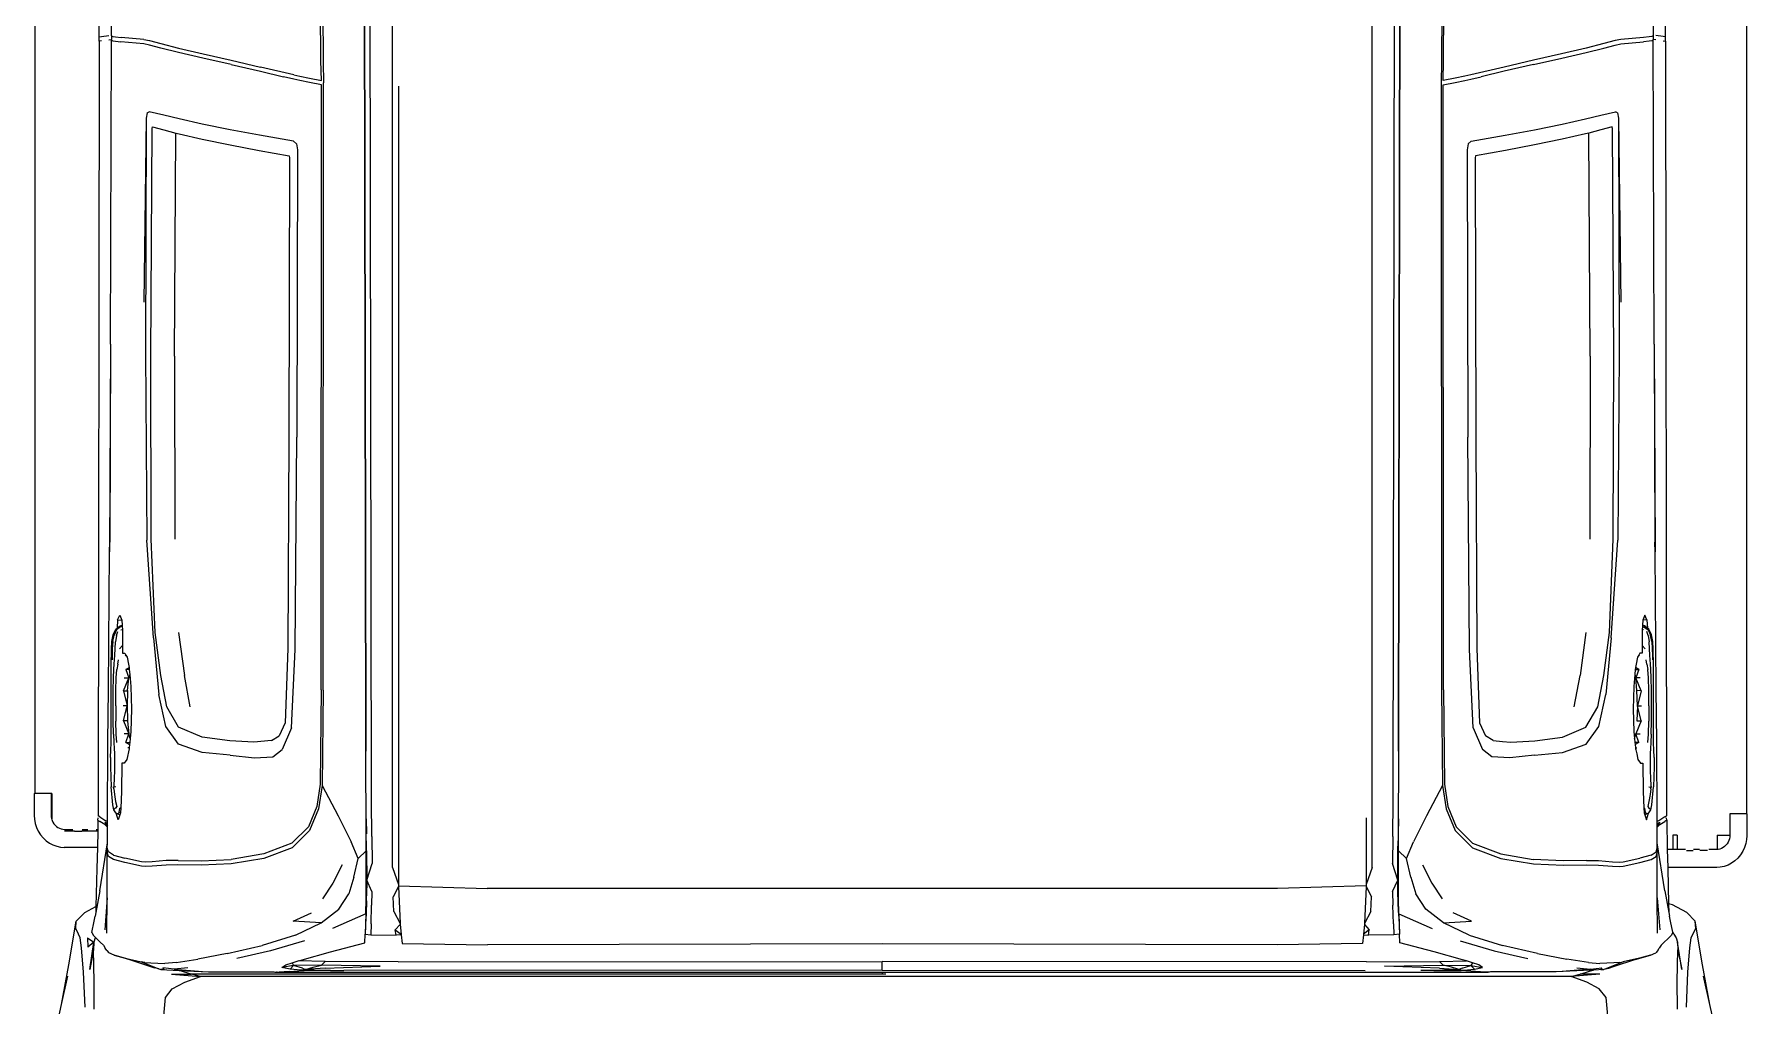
# Model space of a CAD drawing. Header units: millimetres. Extents: x 1010 to 1494, y -119 to 564.
# Drawn here: x 1090.576 to 1092.476, y 369.02 to 370.098 of the extents above; entities that cross this region are included whole.
import ezdxf

# ---------------------------------------------------------------- set-up
doc = ezdxf.new("R2010")
doc.units = ezdxf.units.MM
doc.layers.get('0').update_dxf_attribs({"lineweight": 9})

# ---------------------------------------------------------------- blocks, each defined once
blk = doc.blocks.new('hilux vista superior')
for p, q in [((-0.9537, 3.6977), (-0.9443, 3.6553)), ((0.9459, 3.6977), (0.9365, 3.6553)), ((-0.8293, 3.685), (-0.8259, 3.6475)), ((0.8215, 3.685), (0.8181, 3.6475)), ((-0.9443, 3.6553), (-0.9359, 3.61)), ((-0.9443, 3.6553), (-0.9371, 3.623)), ((-0.9175, 3.6583), (-0.9191, 3.6185)), ((-0.9072, 3.6608), (-0.907, 3.6292)), ((0.8994, 3.6608), (0.8993, 3.6292)), ((0.9097, 3.6583), (0.9113, 3.6185)), ((0.9365, 3.6553), (0.9281, 3.61)), ((0.9365, 3.6553), (0.9294, 3.623)), ((-0.8259, 3.6475), (-0.8181, 3.6376)), ((-0.8181, 3.6376), (-0.8037, 3.6299)), ((0.8103, 3.6376), (0.7959, 3.6299)), ((0.8181, 3.6475), (0.8103, 3.6376)), ((-0.9191, 3.6185), (-0.9215, 3.5907)), ((-0.9121, 3.6155), (-0.9075, 3.5843)), ((-0.9078, 3.5931), (-0.9121, 3.6155)), ((-0.907, 3.6292), (-0.9078, 3.5931)), ((-0.8257, 3.6146), (-0.8234, 3.6155)), ((-0.8234, 3.6155), (-0.8113, 3.6161)), ((-0.8199, 3.6154), (-0.8234, 3.6155)), ((-0.821, 3.6134), (-0.8199, 3.6154)), ((-0.8081, 3.6151), (-0.821, 3.6134)), ((-0.8186, 3.6208), (-0.7859, 3.6233)), ((-0.8186, 3.6208), (-0.7964, 3.6208)), ((-0.8079, 3.6171), (-0.8113, 3.6161)), ((-0.8113, 3.6161), (-0.8079, 3.6162)), ((-0.8081, 3.6151), (-0.7757, 3.6176)), ((-0.7926, 3.6135), (-0.8081, 3.6151)), ((-0.7964, 3.6208), (-0.8079, 3.6171)), ((-0.8079, 3.6162), (-0.7688, 3.6181)), ((-0.8079, 3.6171), (-0.8079, 3.6162)), ((-0.8037, 3.6299), (-0.7859, 3.6233)), ((-0.7859, 3.6233), (-0.7964, 3.6208)), ((-0.7859, 3.6233), (0.7781, 3.6233)), ((-0.7688, 3.6181), (-0.7151, 3.6181)), ((-0.7151, 3.6181), (-0.6941, 3.6182)), ((-0.6941, 3.6182), (-0.6912, 3.6183)), ((-0.693, 3.6186), (-0.6901, 3.6186)), ((-0.6906, 3.6184), (-0.6912, 3.6183)), ((-0.6912, 3.6183), (-0.6888, 3.6183)), ((-0.6901, 3.6186), (-0.6882, 3.6183)), ((0, 3.6186), (-0.6901, 3.6186)), ((-0.6882, 3.6183), (-0.6767, 3.6176)), ((-0.6882, 3.6183), (-0.6882, 3.6183)), ((-0.6767, 3.6176), (-0.6882, 3.6183)), ((-0.6757, 3.6152), (-0.685, 3.6133)), ((-0.6767, 3.6176), (-0.6604, 3.6166)), ((-0.6636, 3.6161), (-0.6757, 3.6152)), ((-0.6757, 3.6152), (-0.6717, 3.6107)), ((-0.6599, 3.6165), (-0.6636, 3.6161)), ((-0.658, 3.6155), (-0.6636, 3.6161)), ((-0.6616, 3.6138), (-0.658, 3.6155)), ((-0.6604, 3.6166), (-0.6599, 3.6165)), ((-0.6296, 3.6165), (-0.6604, 3.6166)), ((-0.6599, 3.6165), (-0.658, 3.6155)), ((-0.658, 3.6155), (-0.6296, 3.6165)), ((-0.6357, 3.614), (-0.658, 3.6155)), ((-0.658, 3.6155), (-0.6496, 3.6128)), ((-0.6294, 3.6165), (-0.6296, 3.6165)), ((-0.6294, 3.6165), (-0.6145, 3.6165)), ((-0.551, 3.6165), (-0.551, 3.6165)), ((0, 3.616), (-0.551, 3.6165)), ((-0.0039, 3.6208), (0, 3.6208)), ((0, 3.6186), (0, 3.6208)), ((0, 3.6208), (0.7887, 3.6208)), ((0.6901, 3.6186), (0, 3.6186)), ((0, 3.616), (0.6144, 3.6165)), ((0, 3.616), (0, 3.6061)), ((0.6295, 3.6165), (0.6145, 3.6165)), ((0.6296, 3.6165), (0.6295, 3.6165)), ((0.6296, 3.6165), (0.6604, 3.6166)), ((0.658, 3.6155), (0.6296, 3.6165)), ((0.6357, 3.614), (0.658, 3.6155)), ((0.658, 3.6155), (0.6496, 3.6128)), ((0.6599, 3.6165), (0.658, 3.6155)), ((0.658, 3.6155), (0.6636, 3.6161)), ((0.6616, 3.6138), (0.658, 3.6155)), ((0.6604, 3.6166), (0.6599, 3.6165)), ((0.6599, 3.6165), (0.6636, 3.6161)), ((0.6767, 3.6176), (0.6604, 3.6166)), ((0.6636, 3.6161), (0.6757, 3.6152)), ((0.6757, 3.6152), (0.6717, 3.6107)), ((0.6757, 3.6152), (0.685, 3.6133)), ((0.6882, 3.6183), (0.6767, 3.6176)), ((0.6767, 3.6176), (0.6882, 3.6183)), ((0.6901, 3.6186), (0.6882, 3.6183)), ((0.6882, 3.6183), (0.6882, 3.6183)), ((0.6912, 3.6183), (0.6888, 3.6183)), ((0.693, 3.6186), (0.6901, 3.6186)), ((0.6906, 3.6184), (0.6912, 3.6183)), ((0.6941, 3.6182), (0.6912, 3.6183)), ((0.7151, 3.6181), (0.6941, 3.6182)), ((0.7688, 3.6181), (0.7151, 3.6181)), ((0.8022, 3.6165), (0.7688, 3.6181)), ((0.8081, 3.6151), (0.7757, 3.6176)), ((0.7959, 3.6299), (0.7781, 3.6233)), ((0.8109, 3.6208), (0.7781, 3.6233)), ((0.7781, 3.6233), (0.7887, 3.6208)), ((0.8109, 3.6208), (0.7887, 3.6208)), ((0.7887, 3.6208), (0.8022, 3.6165)), ((0.7926, 3.6135), (0.8081, 3.6151)), ((0.8234, 3.6155), (0.8022, 3.6165)), ((0.8081, 3.6151), (0.821, 3.6134)), ((0.8199, 3.6154), (0.8234, 3.6155)), ((0.821, 3.6134), (0.8199, 3.6154)), ((0.8257, 3.6146), (0.8234, 3.6155)), ((0.8993, 3.6292), (0.9001, 3.5931)), ((0.9043, 3.6155), (0.8997, 3.5843)), ((0.9001, 3.5931), (0.9043, 3.6155)), ((0.9113, 3.6185), (0.9138, 3.5907)), ((-0.9359, 3.61), (-0.9276, 3.5601)), ((-0.8849, 3.5939), (-0.8826, 3.5964)), ((-0.8766, 3.5991), (-0.8826, 3.5964)), ((-0.8592, 3.6041), (-0.8766, 3.5991)), ((-0.8766, 3.5991), (-0.864, 3.6024)), ((-0.864, 3.6024), (-0.8304, 3.6135)), ((-0.864, 3.6024), (-0.8455, 3.6067)), ((-0.8455, 3.6067), (-0.8257, 3.6146)), ((-0.8415, 3.6073), (-0.8455, 3.6067)), ((-0.8415, 3.6073), (-0.8345, 3.6078)), ((-0.8345, 3.6078), (-0.8188, 3.6086)), ((-0.8257, 3.6146), (-0.8304, 3.6135)), ((-0.8057, 3.6076), (-0.8188, 3.6086)), ((-0.8057, 3.6076), (-0.781, 3.6037)), ((-0.7475, 3.5971), (-0.781, 3.6037)), ((-0.7475, 3.5971), (-0.7078, 3.588)), ((-0.6981, 3.594), (-0.7366, 3.6028)), ((-0.685, 3.6133), (-0.6805, 3.6099)), ((-0.6717, 3.6107), (-0.685, 3.6133)), ((-0.6805, 3.6099), (-0.6734, 3.6077)), ((-0.6734, 3.6077), (-0.6717, 3.6107)), ((-0.6734, 3.6077), (-0.6666, 3.6056)), ((-0.6616, 3.6138), (-0.6717, 3.6107)), ((-0.6399, 3.6104), (-0.6717, 3.6107)), ((-0.6356, 3.6063), (-0.6666, 3.6056)), ((-0.6666, 3.6056), (-0.6621, 3.6042)), ((-0.6621, 3.6042), (-0.6298, 3.5954)), ((-0.6496, 3.6128), (-0.6399, 3.6104)), ((-0.5729, 3.6117), (-0.6399, 3.6104)), ((-0.6399, 3.6104), (-0.6356, 3.6063)), ((-0.6357, 3.614), (-0.5729, 3.6117)), ((-0.5525, 3.6066), (-0.6356, 3.6063)), ((-0.5525, 3.6066), (0, 3.6061)), ((0.5525, 3.6066), (0, 3.6061)), ((0.5525, 3.6066), (0.6356, 3.6063)), ((0.6357, 3.614), (0.5729, 3.6117)), ((0.5729, 3.6117), (0.6399, 3.6104)), ((0.6621, 3.6042), (0.6298, 3.5954)), ((0.6399, 3.6104), (0.6356, 3.6063)), ((0.6356, 3.6063), (0.6666, 3.6056)), ((0.6496, 3.6128), (0.6399, 3.6104)), ((0.6399, 3.6104), (0.6717, 3.6107)), ((0.6616, 3.6138), (0.6717, 3.6107)), ((0.6666, 3.6056), (0.6621, 3.6042)), ((0.6734, 3.6077), (0.6666, 3.6056)), ((0.6717, 3.6107), (0.685, 3.6133)), ((0.6734, 3.6077), (0.6717, 3.6107)), ((0.6805, 3.6099), (0.6734, 3.6077)), ((0.685, 3.6133), (0.6805, 3.6099)), ((0.6981, 3.594), (0.7366, 3.6028)), ((0.7475, 3.5971), (0.7078, 3.588)), ((0.7475, 3.5971), (0.781, 3.6037)), ((0.8057, 3.6076), (0.781, 3.6037)), ((0.8057, 3.6076), (0.8188, 3.6086)), ((0.8345, 3.6078), (0.8188, 3.6086)), ((0.8257, 3.6146), (0.8304, 3.6135)), ((0.8455, 3.6067), (0.8257, 3.6146)), ((0.8566, 3.6049), (0.8304, 3.6135)), ((0.8415, 3.6073), (0.8345, 3.6078)), ((0.8415, 3.6073), (0.8455, 3.6067)), ((0.864, 3.6024), (0.8455, 3.6067)), ((0.8566, 3.6049), (0.8766, 3.5991)), ((0.864, 3.6024), (0.8566, 3.6049)), ((0.8766, 3.5991), (0.864, 3.6024)), ((0.8766, 3.5991), (0.8826, 3.5964)), ((0.8849, 3.5939), (0.8826, 3.5964)), ((0.9281, 3.61), (0.9198, 3.5601)), ((-0.9231, 3.5794), (-0.9249, 3.5751)), ((-0.9215, 3.5907), (-0.9231, 3.5794)), ((-0.9075, 3.5843), (-0.9078, 3.5931)), ((-0.906, 3.5793), (-0.9075, 3.5843)), ((-0.9033, 3.575), (-0.906, 3.5793)), ((-0.9021, 3.5733), (-0.9001, 3.5766)), ((-0.8964, 3.5803), (-0.9001, 3.5766)), ((-0.8964, 3.5803), (-0.8923, 3.5841)), ((-0.8887, 3.5877), (-0.8923, 3.5841)), ((-0.8887, 3.5877), (-0.8866, 3.591)), ((-0.8849, 3.5939), (-0.8866, 3.591)), ((-0.6695, 3.5763), (-0.7078, 3.588)), ((-0.6592, 3.5827), (-0.6981, 3.594)), ((-0.6695, 3.5763), (-0.6402, 3.5623)), ((-0.6298, 3.5954), (-0.5904, 3.5849)), ((-0.5904, 3.5849), (-0.5901, 3.5751)), ((-0.5901, 3.5751), (-0.5838, 3.576)), ((-0.5838, 3.576), (-0.5549, 3.5761)), ((-0.5833, 3.5632), (-0.5838, 3.576)), ((-0.5549, 3.5761), (-0.5557, 3.57)), ((-0.5489, 3.5759), (-0.5549, 3.5761)), ((-0.549, 3.5751), (-0.5489, 3.5759)), ((-0.5489, 3.5759), (-0.5479, 3.5858)), ((-0.5479, 3.5858), (-0.4505, 3.5872)), ((-0.4505, 3.5872), (0, 3.5862)), ((0, 3.5862), (0.4505, 3.5872)), ((0.5479, 3.5858), (0.4505, 3.5872)), ((0.5489, 3.5759), (0.5479, 3.5858)), ((0.5489, 3.5759), (0.5549, 3.5761)), ((0.549, 3.5751), (0.5489, 3.5759)), ((0.5549, 3.5761), (0.5557, 3.57)), ((0.5838, 3.576), (0.5549, 3.5761)), ((0.5833, 3.5632), (0.5838, 3.576)), ((0.5901, 3.5751), (0.5838, 3.576)), ((0.5904, 3.5849), (0.5901, 3.5751)), ((0.6298, 3.5954), (0.5904, 3.5849)), ((0.6695, 3.5763), (0.6402, 3.5623)), ((0.6592, 3.5827), (0.6981, 3.594)), ((0.6695, 3.5763), (0.7078, 3.588)), ((0.8849, 3.5939), (0.8866, 3.591)), ((0.8887, 3.5877), (0.8866, 3.591)), ((0.8887, 3.5877), (0.8923, 3.5841)), ((0.8964, 3.5803), (0.8923, 3.5841)), ((0.8964, 3.5803), (0.8979, 3.5788)), ((0.8979, 3.5788), (0.8982, 3.5793)), ((0.8979, 3.5788), (0.9001, 3.5766)), ((0.8982, 3.5793), (0.8997, 3.5843)), ((0.8997, 3.5843), (0.9001, 3.5931)), ((0.8997, 3.5843), (0.9064, 3.5899)), ((0.9068, 3.5793), (0.8997, 3.5843)), ((0.9021, 3.5733), (0.9001, 3.5766)), ((0.9068, 3.5793), (0.9064, 3.5899)), ((0.9138, 3.5907), (0.9153, 3.5794)), ((0.9153, 3.5794), (0.9171, 3.5751)), ((-0.9249, 3.5751), (-0.9282, 3.5685)), ((-0.9282, 3.5685), (-0.9276, 3.5601)), ((-0.9276, 3.5601), (-0.9178, 3.5505)), ((-0.902, 3.5727), (-0.9033, 3.575)), ((-0.9021, 3.5733), (-0.902, 3.5727)), ((-0.902, 3.5727), (-0.8993, 3.5601)), ((-0.8993, 3.5601), (-0.8983, 3.5546)), ((-0.8993, 3.5601), (-0.8981, 3.5544)), ((-0.8843, 3.5335), (-0.8871, 3.5702)), ((-0.8847, 3.574), (-0.8843, 3.5335)), ((-0.6402, 3.5623), (-0.6724, 3.5603)), ((-0.6724, 3.5603), (-0.6512, 3.5508)), ((-0.6402, 3.5623), (-0.62, 3.5464)), ((-0.5894, 3.5517), (-0.6273, 3.5688)), ((-0.5898, 3.566), (-0.5901, 3.5751)), ((-0.5894, 3.5517), (-0.5901, 3.5751)), ((-0.5888, 3.552), (-0.5896, 3.5632)), ((-0.5833, 3.5632), (-0.5827, 3.5421)), ((-0.5574, 3.5491), (-0.5502, 3.5628)), ((-0.5557, 3.57), (-0.549, 3.5751)), ((-0.5501, 3.5642), (-0.5557, 3.57)), ((-0.552, 3.5207), (-0.5502, 3.5628)), ((-0.5502, 3.5628), (-0.5501, 3.5639)), ((-0.5501, 3.5642), (-0.549, 3.5751)), ((-0.5501, 3.5639), (-0.5501, 3.5642)), ((0.5557, 3.57), (0.549, 3.5751)), ((0.5501, 3.5642), (0.549, 3.5751)), ((0.5501, 3.5642), (0.5557, 3.57)), ((0.5501, 3.5639), (0.5501, 3.5642)), ((0.5502, 3.5628), (0.5501, 3.5639)), ((0.5574, 3.5491), (0.5502, 3.5628)), ((0.552, 3.5207), (0.5502, 3.5628)), ((0.5833, 3.5632), (0.5827, 3.5421)), ((0.5888, 3.552), (0.5896, 3.5632)), ((0.5894, 3.5517), (0.5901, 3.5751)), ((0.5894, 3.5517), (0.6273, 3.5688)), ((0.5898, 3.566), (0.5901, 3.5751)), ((0.6402, 3.5623), (0.62, 3.5464)), ((0.6402, 3.5623), (0.6724, 3.5603)), ((0.6724, 3.5603), (0.6512, 3.5508)), ((0.8847, 3.574), (0.8843, 3.5335)), ((0.8843, 3.5335), (0.8871, 3.5702)), ((0.8993, 3.5601), (0.8981, 3.5544)), ((0.8993, 3.5601), (0.8983, 3.5546)), ((0.9021, 3.5733), (0.8993, 3.5601)), ((0.9198, 3.5601), (0.9101, 3.5505)), ((0.9171, 3.5751), (0.9204, 3.5685)), ((0.9204, 3.5685), (0.9198, 3.5601)), ((-0.9178, 3.5505), (-0.9016, 3.5417)), ((-0.9016, 3.5417), (-0.8972, 3.5404)), ((-0.8975, 3.5502), (-0.8983, 3.5546)), ((-0.8929, 3.5256), (-0.8975, 3.5502)), ((-0.8972, 3.5404), (-0.8975, 3.5502)), ((-0.8962, 3.5), (-0.8972, 3.5404)), ((-0.62, 3.5464), (-0.6089, 3.5292)), ((-0.5894, 3.5517), (-0.589, 3.5342)), ((-0.5889, 3.5504), (-0.5886, 3.5371)), ((-0.5886, 3.5371), (-0.5888, 3.552)), ((-0.5886, 3.5371), (-0.5885, 3.5341)), ((-0.5823, 3.5263), (-0.5827, 3.5421)), ((-0.5574, 3.5491), (-0.5582, 3.5323)), ((0.5574, 3.5491), (0.5582, 3.5323)), ((0.5823, 3.5263), (0.5827, 3.5421)), ((0.5886, 3.5371), (0.5885, 3.5341)), ((0.5886, 3.5371), (0.5888, 3.552)), ((0.5889, 3.5504), (0.5886, 3.5371)), ((0.5894, 3.5517), (0.589, 3.5342)), ((0.62, 3.5464), (0.6089, 3.5292)), ((0.8929, 3.5256), (0.8975, 3.5502)), ((0.8962, 3.5), (0.8973, 3.5435)), ((0.9101, 3.5505), (0.8973, 3.5435)), ((0.8973, 3.5435), (0.8975, 3.5502)), ((0.8975, 3.5502), (0.8983, 3.5546)), ((-0.8929, 3.5256), (-0.8842, 3.4707)), ((-0.8843, 3.5335), (-0.8843, 3.532)), ((-0.8843, 3.532), (-0.8843, 3.4819)), ((-0.627, 3.517), (-0.6387, 3.5347)), ((-0.603, 3.5101), (-0.6089, 3.5292)), ((-0.589, 3.5342), (-0.5888, 3.5117)), ((-0.5885, 3.5341), (-0.5884, 3.5315)), ((-0.5881, 3.5133), (-0.5884, 3.5315)), ((-0.5884, 3.5315), (-0.5883, 3.5116)), ((-0.5823, 3.5263), (-0.5881, 3.5133)), ((-0.5588, 3.4989), (-0.5521, 3.5185)), ((-0.552, 3.5207), (-0.5582, 3.5323)), ((-0.5521, 3.52), (-0.4509, 3.5229)), ((-0.5521, 3.52), (-0.552, 3.5207)), ((-0.5521, 3.5185), (-0.5521, 3.52)), ((-0.5521, 3.4423), (-0.5521, 3.5185)), ((-0.4509, 3.5229), (0.4509, 3.5229)), ((0.5521, 3.52), (0.4509, 3.5229)), ((0.552, 3.5207), (0.5582, 3.5323)), ((0.5521, 3.52), (0.552, 3.5207)), ((0.552, 2.6073), (0.5521, 3.5185)), ((0.5521, 3.5185), (0.5521, 3.52)), ((0.5588, 3.4989), (0.5521, 3.5185)), ((0.5823, 3.5263), (0.5881, 3.5133)), ((0.5881, 3.5133), (0.5884, 3.5315)), ((0.5884, 3.5315), (0.5883, 3.5116)), ((0.5885, 3.5341), (0.5884, 3.5315)), ((0.589, 3.5342), (0.5888, 3.5117)), ((0.603, 3.5101), (0.6089, 3.5292)), ((0.627, 3.517), (0.6387, 3.5347)), ((0.8929, 3.5256), (0.8842, 3.4707)), ((0.8843, 3.5335), (0.8843, 3.532)), ((0.8843, 3.532), (0.8843, 3.4819)), ((-0.965, 3.4962), (-0.9607, 3.4978)), ((-0.9607, 3.4978), (-0.9562, 3.4987)), ((-0.9562, 3.4987), (-0.9523, 3.499)), ((-0.9523, 3.499), (-0.8962, 3.499)), ((-0.8962, 3.499), (-0.8962, 3.5)), ((-0.8957, 3.4784), (-0.8962, 3.499)), ((-0.8406, 3.4979), (-0.8452, 3.4975)), ((-0.8333, 3.4975), (-0.8406, 3.4979)), ((-0.6162, 3.4959), (-0.627, 3.517)), ((-0.603, 3.5101), (-0.5981, 3.4888)), ((-0.5888, 3.5117), (-0.5889, 3.48)), ((-0.5884, 3.4799), (-0.5881, 3.5133)), ((-0.5883, 3.5116), (-0.5884, 3.4799)), ((-0.5881, 3.5133), (-0.5822, 3.4943)), ((-0.5588, 3.4989), (-0.5588, 1.9664)), ((0.5588, 3.4989), (0.5588, 1.9664)), ((0.5881, 3.5133), (0.5822, 3.4943)), ((0.5884, 3.4799), (0.5881, 3.5133)), ((0.5883, 3.5116), (0.5884, 3.4799)), ((0.5888, 3.5117), (0.5889, 3.48)), ((0.603, 3.5101), (0.5981, 3.4888)), ((0.6162, 3.4959), (0.627, 3.517)), ((0.8333, 3.4975), (0.8406, 3.4979)), ((0.8406, 3.4979), (0.8452, 3.4975)), ((0.8956, 3.476), (0.8962, 3.5)), ((-0.9837, 3.4762), (-0.9817, 3.4805)), ((-0.9817, 3.4805), (-0.9792, 3.4846)), ((-0.9792, 3.4846), (-0.9762, 3.4882)), ((-0.9762, 3.4882), (-0.9728, 3.4914)), ((-0.9728, 3.4914), (-0.9691, 3.4941)), ((-0.9691, 3.4941), (-0.965, 3.4962)), ((-0.9557, 3.4779), (-0.9537, 3.4783)), ((-0.9537, 3.4783), (-0.9525, 3.4784)), ((-0.9525, 3.4621), (-0.9525, 3.4784)), ((-0.9525, 3.4784), (-0.9517, 3.4784)), ((-0.9517, 3.4784), (-0.9429, 3.4784)), ((-0.9417, 3.4797), (-0.9327, 3.4797)), ((-0.9323, 3.4784), (-0.9256, 3.4784)), ((-0.9177, 3.4797), (-0.9253, 3.4797)), ((-0.9166, 3.4784), (-0.9069, 3.4784)), ((-0.9069, 3.4621), (-0.9069, 3.4784)), ((-0.9069, 3.4784), (-0.9021, 3.4784)), ((-0.9021, 3.4621), (-0.9021, 3.4784)), ((-0.9021, 3.4784), (-0.8957, 3.4784)), ((-0.895, 3.445), (-0.8957, 3.4784)), ((-0.883, 3.4863), (-0.8843, 3.4819)), ((-0.8843, 3.4769), (-0.8843, 3.4819)), ((-0.883, 3.4812), (-0.8843, 3.4769)), ((-0.8771, 3.4898), (-0.883, 3.4863)), ((-0.8771, 3.4848), (-0.883, 3.4812)), ((-0.8644, 3.4933), (-0.8771, 3.4898)), ((-0.8771, 3.4848), (-0.8644, 3.4883)), ((-0.8452, 3.4975), (-0.8644, 3.4933)), ((-0.8452, 3.4925), (-0.8644, 3.4883)), ((-0.8406, 3.4928), (-0.8452, 3.4925)), ((-0.8333, 3.4925), (-0.8406, 3.4928)), ((-0.8173, 3.4962), (-0.8333, 3.4975)), ((-0.8173, 3.4912), (-0.8333, 3.4925)), ((-0.8037, 3.496), (-0.8173, 3.4962)), ((-0.8036, 3.491), (-0.8173, 3.4912)), ((-0.7772, 3.4964), (-0.8037, 3.496)), ((-0.8036, 3.491), (-0.7771, 3.4914)), ((-0.7429, 3.4949), (-0.7772, 3.4964)), ((-0.7771, 3.4914), (-0.7428, 3.4898)), ((-0.7057, 3.4888), (-0.7429, 3.4949)), ((-0.7056, 3.4835), (-0.7428, 3.4898)), ((-0.6733, 3.4766), (-0.7057, 3.4888)), ((-0.6736, 3.4714), (-0.7056, 3.4835)), ((-0.5981, 3.4888), (-0.6062, 3.4697)), ((-0.5889, 3.48), (-0.5981, 3.4888)), ((-0.5889, 3.48), (-0.5894, 3.348)), ((-0.5884, 3.4799), (-0.5885, 3.4684)), ((-0.5826, 3.4638), (-0.5822, 3.4943)), ((0.5826, 3.4638), (0.5822, 3.4943)), ((0.5884, 3.4799), (0.5885, 3.4684)), ((0.5889, 3.48), (0.5981, 3.4888)), ((0.5889, 3.48), (0.5894, 3.348)), ((0.5981, 3.4888), (0.6062, 3.4697)), ((0.6733, 3.4766), (0.7057, 3.4888)), ((0.6736, 3.4714), (0.7056, 3.4835)), ((0.7056, 3.4835), (0.7428, 3.4898)), ((0.7057, 3.4888), (0.7429, 3.4949)), ((0.7771, 3.4914), (0.7428, 3.4898)), ((0.7429, 3.4949), (0.7772, 3.4964)), ((0.8036, 3.491), (0.7771, 3.4914)), ((0.7772, 3.4964), (0.8037, 3.496)), ((0.8036, 3.491), (0.8173, 3.4912)), ((0.8037, 3.496), (0.8173, 3.4962)), ((0.8173, 3.4962), (0.8333, 3.4975)), ((0.8173, 3.4912), (0.8333, 3.4925)), ((0.8333, 3.4925), (0.8406, 3.4928)), ((0.8406, 3.4928), (0.8452, 3.4925)), ((0.8452, 3.4975), (0.8644, 3.4933)), ((0.8452, 3.4925), (0.8644, 3.4883)), ((0.8644, 3.4933), (0.8771, 3.4898)), ((0.8771, 3.4848), (0.8644, 3.4883)), ((0.8771, 3.4898), (0.883, 3.4863)), ((0.8771, 3.4848), (0.883, 3.4812)), ((0.883, 3.4863), (0.8843, 3.4819)), ((0.883, 3.4812), (0.8843, 3.4769)), ((0.8843, 3.4769), (0.8843, 3.4819)), ((-0.9863, 3.4627), (-0.9861, 3.4669)), ((-0.9863, 3.4377), (-0.9863, 3.4627)), ((-0.9861, 3.4669), (-0.9852, 3.4716)), ((-0.9852, 3.4716), (-0.9837, 3.4762)), ((-0.9671, 3.4621), (-0.9669, 3.4642)), ((-0.9671, 3.4377), (-0.9671, 3.4621)), ((-0.9525, 3.4621), (-0.9671, 3.4621)), ((-0.9669, 3.4642), (-0.9665, 3.4663)), ((-0.9665, 3.4663), (-0.9659, 3.4683)), ((-0.9659, 3.4683), (-0.965, 3.4702)), ((-0.965, 3.4702), (-0.9639, 3.472)), ((-0.9639, 3.472), (-0.9626, 3.4736)), ((-0.9626, 3.4736), (-0.9611, 3.475)), ((-0.9611, 3.475), (-0.9594, 3.4762)), ((-0.9594, 3.4762), (-0.9576, 3.4772)), ((-0.9576, 3.4772), (-0.9557, 3.4779)), ((-0.9069, 3.4621), (-0.9021, 3.4621)), ((-0.8843, 3.4769), (-0.8842, 3.4707)), ((-0.8842, 3.4707), (-0.8841, 3.4529)), ((-0.6547, 3.4527), (-0.6736, 3.4714)), ((-0.6536, 3.4567), (-0.6733, 3.4766)), ((-0.6209, 3.4402), (-0.6062, 3.4697)), ((-0.5888, 3.4436), (-0.5886, 3.4604)), ((-0.5826, 3.4638), (-0.5828, 3.4229)), ((0.5826, 3.4638), (0.5828, 3.4229)), ((0.5888, 3.4436), (0.5886, 3.4604)), ((0.6209, 3.4402), (0.6062, 3.4697)), ((0.6536, 3.4567), (0.6733, 3.4766)), ((0.6547, 3.4527), (0.6736, 3.4714)), ((0.8842, 3.4707), (0.8841, 3.4529)), ((0.8843, 3.4769), (0.8842, 3.4707)), ((0.8952, 3.4575), (0.8956, 3.476)), ((0.8956, 3.476), (0.9337, 3.476)), ((0.9376, 3.4757), (0.9337, 3.476)), ((0.942, 3.4748), (0.9376, 3.4757)), ((0.9463, 3.4732), (0.942, 3.4748)), ((0.9504, 3.4711), (0.9463, 3.4732)), ((0.9542, 3.4684), (0.9504, 3.4711)), ((0.9576, 3.4652), (0.9542, 3.4684)), ((0.9606, 3.4616), (0.9576, 3.4652)), ((0.9631, 3.4576), (0.9606, 3.4616)), ((-0.895, 3.445), (-0.8929, 3.4464)), ((-0.895, 3.445), (-0.8949, 3.4424)), ((-0.8928, 3.4413), (-0.8949, 3.4399)), ((-0.8937, 2.5561), (-0.8949, 3.4399)), ((-0.8873, 3.4499), (-0.8929, 3.4464)), ((-0.8928, 3.4413), (-0.8873, 3.4448)), ((-0.8841, 3.4529), (-0.8873, 3.4499)), ((-0.8873, 3.4473), (-0.8841, 3.4518)), ((-0.8841, 3.4491), (-0.8873, 3.4473)), ((-0.8873, 3.4448), (-0.8841, 3.4467)), ((-0.8841, 3.4529), (-0.8841, 3.4518)), ((-0.8841, 3.4518), (-0.8841, 3.4491)), ((-0.8841, 3.4491), (-0.8841, 3.4467)), ((-0.8841, 3.4467), (-0.8837, 3.3552)), ((-0.872, 3.4445), (-0.8743, 3.4369)), ((-0.8701, 3.439), (-0.872, 3.4445)), ((-0.6452, 3.4294), (-0.6547, 3.4527)), ((-0.6433, 3.4321), (-0.6536, 3.4567)), ((-0.6391, 3.4053), (-0.6209, 3.4402)), ((0.6391, 3.4053), (0.6209, 3.4402)), ((0.6433, 3.4321), (0.6536, 3.4567)), ((0.6452, 3.4294), (0.6547, 3.4527)), ((0.8701, 3.439), (0.872, 3.4445)), ((0.872, 3.4445), (0.8743, 3.4369)), ((0.8841, 3.4467), (0.8837, 3.3552)), ((0.8841, 3.4529), (0.8873, 3.4499)), ((0.8841, 3.4529), (0.8841, 3.4518)), ((0.8873, 3.4473), (0.8841, 3.4518)), ((0.8841, 3.4518), (0.8841, 3.4491)), ((0.8841, 3.4491), (0.8873, 3.4473)), ((0.8841, 3.4491), (0.8841, 3.4467)), ((0.8873, 3.4448), (0.8841, 3.4467)), ((0.8873, 3.4499), (0.8929, 3.4464)), ((0.8928, 3.4413), (0.8873, 3.4448)), ((0.8928, 3.4413), (0.8949, 3.4399)), ((0.895, 3.445), (0.8929, 3.4464)), ((0.8937, 2.5561), (0.8949, 3.4399)), ((0.895, 3.445), (0.8949, 3.4424)), ((0.895, 3.445), (0.8952, 3.4555)), ((0.8952, 3.4555), (0.8952, 3.4575)), ((0.8952, 3.4575), (0.8989, 3.4575)), ((0.8971, 3.4555), (0.8952, 3.4555)), ((0.8989, 3.4575), (0.9059, 3.4575)), ((0.9059, 3.4575), (0.9134, 3.4575)), ((0.913, 3.4555), (0.9064, 3.4555)), ((0.9219, 3.4575), (0.9134, 3.4575)), ((0.9219, 3.4575), (0.9331, 3.4575)), ((0.933, 3.4555), (0.9237, 3.4555)), ((0.9351, 3.4553), (0.933, 3.4555)), ((0.937, 3.4549), (0.9351, 3.4553)), ((0.9389, 3.4542), (0.937, 3.4549)), ((0.9407, 3.4533), (0.9389, 3.4542)), ((0.9424, 3.4521), (0.9407, 3.4533)), ((0.9439, 3.4507), (0.9424, 3.4521)), ((0.9452, 3.4491), (0.9439, 3.4507)), ((0.9463, 3.4473), (0.9452, 3.4491)), ((0.9472, 3.4454), (0.9463, 3.4473)), ((0.9476, 3.4443), (0.9472, 3.4454)), ((0.9479, 3.4433), (0.9478, 3.4437)), ((0.9478, 3.4147), (0.9478, 3.4437)), ((0.9483, 3.4412), (0.9479, 3.4433)), ((0.9484, 3.4391), (0.9483, 3.4412)), ((0.9484, 3.4391), (0.9484, 3.4412)), ((0.9484, 3.4147), (0.9484, 3.4391)), ((0.9651, 3.4532), (0.9631, 3.4576)), ((0.9665, 3.4487), (0.9651, 3.4532)), ((0.9674, 3.4439), (0.9665, 3.4487)), ((0.9677, 3.4398), (0.9674, 3.4439)), ((0.9677, 3.4147), (0.9677, 3.4398)), ((-0.9863, 3.4377), (-0.9863, 1.6475)), ((-0.9863, 3.4377), (-0.9671, 3.4377)), ((-0.8781, 3.4276), (-0.8801, 3.4069)), ((-0.8768, 3.4333), (-0.8781, 3.4276)), ((-0.8747, 3.4367), (-0.8768, 3.4333)), ((-0.8768, 3.4333), (-0.8761, 3.4322)), ((-0.8748, 3.4313), (-0.8761, 3.4322)), ((-0.8761, 3.4157), (-0.8748, 3.4237)), ((-0.8733, 3.4293), (-0.8748, 3.4313)), ((-0.8748, 3.4237), (-0.8733, 3.4293)), ((-0.8743, 3.4369), (-0.8747, 3.4367)), ((-0.8743, 3.4369), (-0.8701, 3.439)), ((-0.8724, 3.4377), (-0.8743, 3.4369)), ((-0.8724, 3.4377), (-0.8701, 3.439)), ((-0.8724, 3.4377), (-0.8708, 3.4361)), ((-0.8693, 3.4366), (-0.8708, 3.4361)), ((-0.8708, 3.4361), (-0.8702, 3.4312)), ((-0.869, 3.4313), (-0.8702, 3.4312)), ((-0.8693, 3.4366), (-0.8701, 3.439)), ((-0.8701, 3.439), (-0.8701, 3.439)), ((-0.8692, 3.4364), (-0.8693, 3.4366)), ((-0.869, 3.4313), (-0.8692, 3.4364)), ((-0.8681, 3.4122), (-0.869, 3.4313)), ((-0.6413, 3.404), (-0.6452, 3.4294)), ((-0.6391, 3.4053), (-0.6433, 3.4321)), ((-0.5828, 3.4229), (-0.585, 2.2276)), ((0.5828, 3.4229), (0.585, 2.2276)), ((0.6391, 3.4053), (0.6433, 3.4321)), ((0.6413, 3.404), (0.6452, 3.4294)), ((0.8681, 3.4122), (0.869, 3.4313)), ((0.869, 3.4313), (0.8692, 3.4364)), ((0.869, 3.4313), (0.8702, 3.4312)), ((0.8692, 3.4364), (0.8693, 3.4366)), ((0.8693, 3.4366), (0.8701, 3.439)), ((0.8693, 3.4366), (0.8708, 3.4361)), ((0.8724, 3.4377), (0.8701, 3.439)), ((0.8743, 3.4369), (0.8701, 3.439)), ((0.8701, 3.439), (0.8701, 3.439)), ((0.8708, 3.4361), (0.8702, 3.4312)), ((0.8724, 3.4377), (0.8708, 3.4361)), ((0.8724, 3.4377), (0.8743, 3.4369)), ((0.8733, 3.4293), (0.8748, 3.4313)), ((0.8748, 3.4237), (0.8733, 3.4293)), ((0.8743, 3.4369), (0.8747, 3.4367)), ((0.8747, 3.4367), (0.8768, 3.4333)), ((0.8748, 3.4313), (0.8761, 3.4322)), ((0.8761, 3.4157), (0.8748, 3.4237)), ((0.8768, 3.4333), (0.8761, 3.4322)), ((0.8768, 3.4333), (0.8781, 3.4276)), ((0.8781, 3.4276), (0.8801, 3.4069)), ((-0.8807, 3.384), (-0.8801, 3.4069)), ((-0.8781, 3.4072), (-0.8768, 3.4075)), ((-0.8768, 3.4094), (-0.8761, 3.4157)), ((-0.8768, 3.4094), (-0.8768, 3.4075)), ((-0.8747, 3.4071), (-0.8768, 3.4075)), ((-0.8768, 3.4047), (-0.8768, 3.4075)), ((-0.8764, 3.3982), (-0.8768, 3.4047)), ((-0.8678, 3.3798), (-0.8681, 3.4122)), ((-0.6404, 3.2962), (-0.6413, 3.404)), ((-0.6381, 3.2966), (-0.6391, 3.4053)), ((0.6381, 3.2966), (0.6391, 3.4053)), ((0.6404, 3.2962), (0.6413, 3.404)), ((0.8678, 3.3798), (0.8681, 3.4122)), ((0.8747, 3.4071), (0.8768, 3.4075)), ((0.8768, 3.4094), (0.8761, 3.4157)), ((0.8764, 3.3982), (0.8768, 3.4047)), ((0.8768, 3.4094), (0.8768, 3.4075)), ((0.8781, 3.4072), (0.8768, 3.4075)), ((0.8768, 3.4047), (0.8768, 3.4075)), ((0.8807, 3.384), (0.8801, 3.4069)), ((0.9478, 3.4147), (0.9484, 3.4147)), ((0.9484, 3.4147), (0.9671, 3.4147)), ((0.9671, 1.6418), (0.9671, 3.4147)), ((0.9677, 3.4147), (0.9671, 3.4147)), ((-0.8807, 3.3733), (-0.8807, 3.384)), ((-0.8762, 3.3874), (-0.8764, 3.3982)), ((-0.876, 3.3763), (-0.8762, 3.3874)), ((0.876, 3.3763), (0.8762, 3.3874)), ((0.8762, 3.3874), (0.8764, 3.3982)), ((0.8807, 3.3733), (0.8807, 3.384)), ((-0.8807, 3.3733), (-0.8802, 3.3649)), ((-0.8802, 3.3649), (-0.88, 3.357)), ((-0.877, 3.3565), (-0.8766, 3.3631)), ((-0.8766, 3.3631), (-0.8762, 3.369)), ((-0.8762, 3.369), (-0.876, 3.3763)), ((-0.865, 3.3799), (-0.8678, 3.3798)), ((-0.8622, 3.3757), (-0.865, 3.3799)), ((-0.8608, 3.3692), (-0.8622, 3.3757)), ((-0.8598, 3.3649), (-0.8608, 3.3692)), ((-0.8594, 3.3623), (-0.8608, 3.3624)), ((-0.8595, 3.3634), (-0.8598, 3.3649)), ((-0.8594, 3.3623), (-0.8595, 3.3634)), ((-0.859, 3.3587), (-0.8594, 3.3623)), ((-0.776, 3.3676), (-0.8032, 3.3584)), ((-0.7443, 3.371), (-0.776, 3.3676)), ((-0.7443, 3.371), (-0.7162, 3.374)), ((-0.7162, 3.374), (-0.6953, 3.3729)), ((-0.6953, 3.3729), (-0.6848, 3.3642)), ((-0.6743, 3.3395), (-0.6848, 3.3642)), ((-0.5888, 3.3661), (-0.5889, 3.3479)), ((0.5888, 3.3661), (0.5889, 3.3479)), ((0.6743, 3.3395), (0.6848, 3.3642)), ((0.6953, 3.3729), (0.6848, 3.3642)), ((0.7162, 3.374), (0.6953, 3.3729)), ((0.7443, 3.371), (0.7162, 3.374)), ((0.7443, 3.371), (0.776, 3.3676)), ((0.776, 3.3676), (0.8032, 3.3584)), ((0.859, 3.3587), (0.8594, 3.3623)), ((0.8594, 3.3623), (0.8595, 3.3634)), ((0.8594, 3.3623), (0.8608, 3.3624)), ((0.8595, 3.3634), (0.8622, 3.3757)), ((0.8622, 3.3757), (0.865, 3.3799)), ((0.865, 3.3799), (0.8678, 3.3798)), ((0.8762, 3.369), (0.876, 3.3763)), ((0.8766, 3.3631), (0.8762, 3.369)), ((0.877, 3.3565), (0.8766, 3.3631)), ((0.8802, 3.3649), (0.88, 3.357)), ((0.8807, 3.3733), (0.8802, 3.3649)), ((-0.8837, 3.3552), (-0.8829, 3.2964)), ((-0.88, 3.3473), (-0.8801, 3.3323)), ((-0.88, 3.357), (-0.88, 3.3473)), ((-0.8774, 3.3468), (-0.8776, 3.332)), ((-0.8774, 3.3468), (-0.877, 3.3565)), ((-0.8741, 3.3467), (-0.8746, 3.3319)), ((-0.8734, 3.3563), (-0.8741, 3.3467)), ((-0.866, 3.3318), (-0.8597, 3.3466)), ((-0.8597, 3.3466), (-0.8649, 3.3466)), ((-0.8631, 3.3562), (-0.859, 3.3587)), ((-0.8631, 3.3562), (-0.8597, 3.3466)), ((-0.8631, 3.3562), (-0.8587, 3.3562)), ((-0.8583, 3.3518), (-0.8597, 3.3466)), ((-0.8587, 3.3562), (-0.859, 3.3587)), ((-0.8583, 3.3518), (-0.8587, 3.3562)), ((-0.8575, 3.3439), (-0.8583, 3.3518)), ((-0.8568, 3.3182), (-0.8575, 3.3439)), ((-0.8032, 3.3584), (-0.8175, 3.3381)), ((-0.776, 3.3503), (-0.8029, 3.3388)), ((-0.7445, 3.3546), (-0.776, 3.3503)), ((-0.7171, 3.356), (-0.7445, 3.3546)), ((-0.7075, 3.3551), (-0.7171, 3.356)), ((-0.6971, 3.3541), (-0.7075, 3.3551)), ((-0.6971, 3.3541), (-0.6882, 3.3487)), ((-0.6813, 3.3341), (-0.6882, 3.3487)), ((-0.5894, 3.348), (-0.5915, 2.1432)), ((-0.5889, 3.3479), (-0.5908, 2.3053)), ((0.5889, 3.3479), (0.5908, 2.3053)), ((0.5894, 3.348), (0.5915, 2.1432)), ((0.6813, 3.3341), (0.6882, 3.3487)), ((0.6971, 3.3541), (0.6882, 3.3487)), ((0.6971, 3.3541), (0.7171, 3.356)), ((0.7171, 3.356), (0.7445, 3.3546)), ((0.7445, 3.3546), (0.776, 3.3503)), ((0.776, 3.3503), (0.8029, 3.3388)), ((0.8032, 3.3584), (0.8175, 3.3381)), ((0.8568, 3.3182), (0.8575, 3.3439)), ((0.8575, 3.3439), (0.8583, 3.3518)), ((0.8583, 3.3518), (0.8587, 3.3562)), ((0.8583, 3.3518), (0.8597, 3.3466)), ((0.8587, 3.3562), (0.859, 3.3587)), ((0.8631, 3.3562), (0.8587, 3.3562)), ((0.8631, 3.3562), (0.859, 3.3587)), ((0.8631, 3.3562), (0.8597, 3.3466)), ((0.8597, 3.3466), (0.8649, 3.3466)), ((0.866, 3.3318), (0.8597, 3.3466)), ((0.8611, 3.332), (0.8597, 3.3466)), ((0.8734, 3.3563), (0.8741, 3.3467)), ((0.8741, 3.3467), (0.8746, 3.3319)), ((0.8774, 3.3468), (0.877, 3.3565)), ((0.8774, 3.3468), (0.8776, 3.332)), ((0.88, 3.357), (0.88, 3.3473)), ((0.88, 3.3473), (0.8801, 3.3323)), ((0.8837, 3.3552), (0.8829, 3.2964)), ((-0.8801, 3.3323), (-0.8801, 3.3146)), ((-0.8776, 3.332), (-0.8777, 3.3146)), ((-0.8747, 3.3146), (-0.8746, 3.3319)), ((-0.8611, 3.3318), (-0.866, 3.3318)), ((-0.866, 3.3318), (-0.8616, 3.3145)), ((-0.8616, 3.3145), (-0.8611, 3.3318)), ((-0.8175, 3.3381), (-0.8255, 3.3014)), ((-0.8029, 3.3388), (-0.8165, 3.3156)), ((-0.6785, 3.2489), (-0.6813, 3.3341)), ((-0.6743, 3.3395), (-0.6701, 3.2504)), ((0.6743, 3.3395), (0.6701, 3.2504)), ((0.6785, 3.2489), (0.6813, 3.3341)), ((0.8029, 3.3388), (0.8165, 3.3156)), ((0.8175, 3.3381), (0.8255, 3.3014)), ((0.8611, 3.3318), (0.8611, 3.332)), ((0.8616, 3.3147), (0.8611, 3.3318)), ((0.8611, 3.3318), (0.866, 3.3318)), ((0.866, 3.3318), (0.8616, 3.3147)), ((0.8747, 3.3146), (0.8746, 3.3319)), ((0.8776, 3.332), (0.8777, 3.3146)), ((0.8801, 3.3323), (0.8801, 3.3146)), ((-0.8801, 3.3146), (-0.8801, 3.297)), ((-0.8777, 3.3146), (-0.8776, 3.2972)), ((-0.8747, 3.3146), (-0.8746, 3.2972)), ((-0.8616, 3.3145), (-0.8664, 3.3145)), ((-0.866, 3.2973), (-0.8616, 3.3145)), ((-0.8616, 3.3145), (-0.8611, 3.2972)), ((-0.8574, 3.2923), (-0.8568, 3.3182)), ((-0.8165, 3.3156), (-0.8233, 3.2798)), ((-0.7896, 3.3156), (-0.7964, 3.2798)), ((0.7896, 3.3156), (0.7964, 3.2798)), ((0.8165, 3.3156), (0.8233, 3.2798)), ((0.8574, 3.2923), (0.8568, 3.3182)), ((0.8611, 3.2973), (0.8616, 3.3145)), ((0.8616, 3.3146), (0.8616, 3.3147)), ((0.8616, 3.3146), (0.8616, 3.3146)), ((0.8616, 3.3145), (0.8616, 3.3146)), ((0.8616, 3.3145), (0.8664, 3.3145)), ((0.866, 3.2973), (0.8616, 3.3145)), ((0.8747, 3.3146), (0.8746, 3.2972)), ((0.8777, 3.3146), (0.8776, 3.2972)), ((0.8801, 3.3146), (0.8801, 3.297)), ((-0.8829, 3.2964), (-0.8817, 3.1386)), ((-0.8801, 3.297), (-0.88, 3.2821)), ((-0.8776, 3.2972), (-0.8774, 3.2824)), ((-0.8746, 3.2972), (-0.8741, 3.2825)), ((-0.866, 3.2973), (-0.8597, 3.2826)), ((-0.866, 3.2973), (-0.8611, 3.2972)), ((-0.8611, 3.2972), (-0.8597, 3.2826)), ((-0.8587, 3.2787), (-0.8574, 3.2923)), ((-0.8316, 3.2368), (-0.8255, 3.3014)), ((-0.6404, 3.2962), (-0.64, 2.6058)), ((-0.6377, 2.6035), (-0.6381, 3.2966)), ((0.6381, 3.2966), (0.6377, 2.6035)), ((0.6404, 3.2962), (0.64, 2.6058)), ((0.8316, 3.2368), (0.8255, 3.3014)), ((0.8587, 3.2787), (0.8574, 3.2923)), ((0.866, 3.2973), (0.8597, 3.2826)), ((0.8611, 3.2971), (0.8597, 3.2826)), ((0.866, 3.2973), (0.8611, 3.2973)), ((0.8611, 3.2971), (0.8611, 3.2973)), ((0.8746, 3.2972), (0.8741, 3.2825)), ((0.8776, 3.2972), (0.8774, 3.2824)), ((0.8801, 3.297), (0.88, 3.2821)), ((0.8829, 3.2964), (0.8817, 3.1386)), ((-0.88, 3.2821), (-0.88, 3.2726)), ((-0.88, 3.2726), (-0.8799, 3.2664)), ((-0.8799, 3.2664), (-0.8798, 3.2618)), ((-0.8774, 3.2824), (-0.877, 3.2729)), ((-0.877, 3.2729), (-0.8766, 3.2667)), ((-0.8766, 3.2667), (-0.8761, 3.262)), ((-0.8741, 3.2825), (-0.8734, 3.273)), ((-0.8724, 3.2668), (-0.8734, 3.273)), ((-0.8724, 3.2668), (-0.8715, 3.262)), ((-0.8649, 3.2826), (-0.8597, 3.2826)), ((-0.8631, 3.273), (-0.8597, 3.2826)), ((-0.8592, 3.273), (-0.8631, 3.273)), ((-0.8631, 3.273), (-0.8595, 3.2708)), ((-0.8618, 3.2589), (-0.8602, 3.2671)), ((-0.8602, 3.2671), (-0.8607, 3.2671)), ((-0.8602, 3.2671), (-0.8595, 3.2708)), ((-0.8587, 3.2787), (-0.8597, 3.2826)), ((-0.8595, 3.2708), (-0.8593, 3.272)), ((-0.8593, 3.272), (-0.8592, 3.273)), ((-0.8592, 3.273), (-0.8587, 3.2787)), ((-0.8233, 3.2798), (-0.8298, 3.2309)), ((-0.8029, 3.2309), (-0.7964, 3.2798)), ((0.8029, 3.2309), (0.7964, 3.2798)), ((0.8233, 3.2798), (0.8298, 3.2309)), ((0.8587, 3.2787), (0.8597, 3.2826)), ((0.8592, 3.273), (0.8587, 3.2787)), ((0.8592, 3.273), (0.8631, 3.273)), ((0.8593, 3.272), (0.8592, 3.273)), ((0.8595, 3.2708), (0.8593, 3.272)), ((0.8631, 3.273), (0.8595, 3.2708)), ((0.8602, 3.2671), (0.8595, 3.2708)), ((0.8631, 3.273), (0.8597, 3.2826)), ((0.8649, 3.2826), (0.8597, 3.2826)), ((0.8597, 3.2826), (0.8597, 3.2826)), ((0.8602, 3.2671), (0.8607, 3.2671)), ((0.8618, 3.2589), (0.8602, 3.2671)), ((0.8724, 3.2668), (0.8715, 3.262)), ((0.8724, 3.2668), (0.8734, 3.273)), ((0.8741, 3.2825), (0.8734, 3.273)), ((0.8766, 3.2667), (0.8761, 3.262)), ((0.877, 3.2729), (0.8766, 3.2667)), ((0.8774, 3.2824), (0.877, 3.2729)), ((0.8799, 3.2664), (0.8798, 3.2618)), ((0.88, 3.2726), (0.8799, 3.2664)), ((0.88, 3.2821), (0.88, 3.2726)), ((-0.8798, 3.2618), (-0.8797, 3.2567)), ((-0.8797, 3.2567), (-0.8797, 3.2494)), ((-0.8797, 3.2494), (-0.8791, 3.2411)), ((-0.8787, 3.2568), (-0.8789, 3.2619)), ((-0.8786, 3.2494), (-0.8787, 3.2568)), ((-0.8786, 3.2493), (-0.8786, 3.2494)), ((-0.8781, 3.2412), (-0.8786, 3.2493)), ((-0.8761, 3.262), (-0.8757, 3.2568)), ((-0.8757, 3.2568), (-0.8755, 3.2494)), ((-0.8755, 3.2494), (-0.875, 3.2413)), ((-0.8703, 3.2494), (-0.867, 3.2457)), ((-0.8671, 3.2544), (-0.8644, 3.2545)), ((-0.867, 3.2457), (-0.8671, 3.2544)), ((-0.8669, 3.2328), (-0.867, 3.2457)), ((-0.8644, 3.2545), (-0.8631, 3.2566)), ((-0.8631, 3.2566), (-0.864, 3.2573)), ((-0.8631, 3.2566), (-0.8618, 3.2589)), ((-0.6771, 3.008), (-0.6785, 3.2489)), ((-0.6701, 3.2504), (-0.6682, 3.0079)), ((0.6701, 3.2504), (0.6682, 3.0079)), ((0.6771, 3.008), (0.6785, 3.2489)), ((0.8631, 3.2566), (0.8618, 3.2589)), ((0.8631, 3.2566), (0.864, 3.2573)), ((0.8644, 3.2545), (0.8631, 3.2566)), ((0.8671, 3.2544), (0.8644, 3.2545)), ((0.8669, 3.2328), (0.867, 3.2457)), ((0.867, 3.2457), (0.8671, 3.2544)), ((0.8703, 3.2494), (0.867, 3.2457)), ((0.8755, 3.2494), (0.875, 3.2413)), ((0.8757, 3.2568), (0.8755, 3.2494)), ((0.8761, 3.262), (0.8757, 3.2568)), ((0.8781, 3.2412), (0.8786, 3.2493)), ((0.8786, 3.2494), (0.8787, 3.2568)), ((0.8786, 3.2493), (0.8786, 3.2494)), ((0.8787, 3.2568), (0.8789, 3.2619)), ((0.8797, 3.2494), (0.8791, 3.2411)), ((0.8798, 3.2618), (0.8797, 3.2567)), ((0.8797, 3.2567), (0.8797, 3.2494)), ((-0.8791, 3.2411), (-0.8776, 3.2333)), ((-0.8781, 3.2412), (-0.8766, 3.2338)), ((-0.8776, 3.2333), (-0.8746, 3.2269)), ((-0.8738, 3.2279), (-0.8766, 3.2338)), ((-0.8738, 3.2343), (-0.875, 3.2413)), ((-0.8738, 3.2279), (-0.8746, 3.2269)), ((-0.8746, 3.2269), (-0.8731, 3.2258)), ((-0.8738, 3.2343), (-0.8723, 3.2298)), ((-0.8691, 3.2243), (-0.8738, 3.2279)), ((-0.8725, 3.2165), (-0.8731, 3.2258)), ((-0.8731, 3.2258), (-0.8695, 3.2231)), ((-0.8695, 3.2231), (-0.8691, 3.2243)), ((-0.8673, 3.2238), (-0.8691, 3.2243)), ((-0.8687, 3.2279), (-0.8671, 3.2275)), ((-0.8673, 3.2238), (-0.8671, 3.2275)), ((-0.8671, 3.2275), (-0.8669, 3.2328)), ((-0.8316, 3.2368), (-0.8391, 3.1255)), ((-0.8298, 3.2309), (-0.8341, 3.1242)), ((0.8298, 3.2309), (0.8341, 3.1242)), ((0.8316, 3.2368), (0.8391, 3.1255)), ((0.8671, 3.2275), (0.8669, 3.2328)), ((0.8687, 3.2279), (0.8671, 3.2275)), ((0.8673, 3.2238), (0.8671, 3.2275)), ((0.8673, 3.2238), (0.8691, 3.2243)), ((0.8691, 3.2243), (0.8738, 3.2279)), ((0.8695, 3.2231), (0.8691, 3.2243)), ((0.8731, 3.2258), (0.8695, 3.2231)), ((0.8738, 3.2343), (0.8723, 3.2298)), ((0.8725, 3.2165), (0.8731, 3.2258)), ((0.8746, 3.2269), (0.8731, 3.2258)), ((0.8738, 3.2343), (0.875, 3.2413)), ((0.8738, 3.2279), (0.8766, 3.2338)), ((0.8738, 3.2279), (0.8746, 3.2269)), ((0.8776, 3.2333), (0.8746, 3.2269)), ((0.8781, 3.2412), (0.8766, 3.2338)), ((0.8791, 3.2411), (0.8776, 3.2333)), ((-0.8725, 3.2165), (-0.8676, 3.2166)), ((-0.8725, 3.2165), (-0.87, 3.2112)), ((-0.87, 3.2112), (-0.8676, 3.2166)), ((-0.8695, 3.2231), (-0.8673, 3.2225)), ((-0.8676, 3.2166), (-0.8673, 3.2225)), ((-0.8676, 3.2166), (-0.8676, 3.2166)), ((-0.8673, 3.2225), (-0.8673, 3.2238)), ((0.8673, 3.2225), (0.8673, 3.2238)), ((0.8695, 3.2231), (0.8673, 3.2225)), ((0.8676, 3.2166), (0.8673, 3.2225)), ((0.87, 3.2112), (0.8676, 3.2166)), ((0.8725, 3.2165), (0.8676, 3.2166)), ((0.8676, 3.2166), (0.8676, 3.2166)), ((0.8725, 3.2165), (0.87, 3.2112)), ((-0.8808, 2.9016), (-0.8817, 3.1386)), ((-0.8817, 3.1386), (-0.8816, 3.1277)), ((-0.8808, 2.9016), (-0.8816, 3.1277)), ((0.8808, 2.9016), (0.8817, 3.1386)), ((0.8808, 2.9016), (0.8816, 3.1277)), ((0.8817, 3.1386), (0.8816, 3.1277)), ((-0.8406, 2.9125), (-0.8391, 3.1255)), ((-0.8341, 3.1242), (-0.8346, 2.9155)), ((-0.8077, 2.9155), (-0.8072, 3.1242)), ((0.8077, 2.9155), (0.8072, 3.1242)), ((0.8341, 3.1242), (0.8346, 2.9155)), ((0.8406, 2.9125), (0.8391, 3.1255)), ((-0.6763, 2.6892), (-0.6771, 3.008)), ((-0.6673, 2.6799), (-0.6682, 3.0079)), ((0.6673, 2.6799), (0.6682, 3.0079)), ((0.6763, 2.6892), (0.6771, 3.008)), ((-0.8399, 2.6437), (-0.8406, 2.9125)), ((-0.8346, 2.9155), (-0.8331, 2.6557)), ((-0.8077, 2.9155), (-0.8062, 2.6608)), ((0.8077, 2.9155), (0.8062, 2.6608)), ((0.8346, 2.9155), (0.8331, 2.6557)), ((0.8399, 2.6437), (0.8406, 2.9125)), ((-0.8808, 2.9016), (-0.8797, 2.5548)), ((0.8808, 2.9016), (0.8797, 2.5548)), ((-0.8399, 2.6437), (-0.8428, 2.8538)), ((0.8399, 2.6437), (0.8428, 2.8538)), ((-0.7441, 2.6744), (-0.7109, 2.6808)), ((-0.7109, 2.6808), (-0.6769, 2.687)), ((-0.6769, 2.687), (-0.6763, 2.6892)), ((-0.6684, 2.673), (-0.6673, 2.6799)), ((0.6684, 2.673), (0.6673, 2.6799)), ((0.6769, 2.687), (0.6763, 2.6892)), ((0.7109, 2.6808), (0.6769, 2.687)), ((0.7441, 2.6744), (0.7109, 2.6808)), ((-0.8199, 2.6573), (-0.8062, 2.6608)), ((-0.8062, 2.6608), (-0.8025, 2.6617)), ((-0.8025, 2.6617), (-0.7759, 2.6677)), ((-0.7759, 2.6677), (-0.7441, 2.6744)), ((-0.7106, 2.6633), (-0.744, 2.6571)), ((-0.6718, 2.6702), (-0.7106, 2.6633)), ((-0.6718, 2.6702), (-0.6684, 2.673)), ((0.6718, 2.6702), (0.6684, 2.673)), ((0.6718, 2.6702), (0.7106, 2.6633)), ((0.7106, 2.6633), (0.744, 2.6571)), ((0.7759, 2.6677), (0.7441, 2.6744)), ((0.8025, 2.6617), (0.7759, 2.6677)), ((0.8062, 2.6608), (0.8025, 2.6617)), ((0.8199, 2.6573), (0.8062, 2.6608)), ((-0.839, 2.6379), (-0.8399, 2.6437)), ((-0.82, 2.6406), (-0.8364, 2.6365)), ((-0.8331, 2.6557), (-0.8326, 2.6538)), ((-0.8326, 2.6538), (-0.8199, 2.6573)), ((-0.8025, 2.6447), (-0.82, 2.6406)), ((-0.7759, 2.6506), (-0.8025, 2.6447)), ((-0.744, 2.6571), (-0.7759, 2.6506)), ((0.744, 2.6571), (0.7759, 2.6506)), ((0.7759, 2.6506), (0.8025, 2.6447)), ((0.8025, 2.6447), (0.82, 2.6406)), ((0.8326, 2.6538), (0.8199, 2.6573)), ((0.82, 2.6406), (0.8364, 2.6365)), ((0.8331, 2.6557), (0.8326, 2.6538)), ((0.839, 2.6379), (0.8399, 2.6437)), ((-0.839, 2.6379), (-0.8364, 2.6365)), ((0.839, 2.6379), (0.8364, 2.6365)), ((-0.6714, 2.5995), (-0.6832, 2.5966)), ((-0.6647, 2.601), (-0.6714, 2.5995)), ((-0.6535, 2.6032), (-0.6647, 2.601)), ((-0.64, 2.6058), (-0.6535, 2.6032)), ((-0.6535, 2.5982), (-0.6401, 2.6007)), ((-0.6401, 2.6007), (-0.6405, 2.5785)), ((-0.6381, 2.58), (-0.6377, 2.6035)), ((0.6381, 2.58), (0.6377, 2.6035)), ((0.64, 2.6058), (0.6535, 2.6032)), ((0.6401, 2.6007), (0.6405, 2.5785)), ((0.6535, 2.5982), (0.6401, 2.6007)), ((0.6535, 2.6032), (0.6647, 2.601)), ((0.6647, 2.601), (0.6714, 2.5995)), ((0.6714, 2.5995), (0.6832, 2.5966)), ((-0.743, 2.5826), (-0.7752, 2.5753)), ((-0.743, 2.5826), (-0.7097, 2.5903)), ((-0.743, 2.5776), (-0.7097, 2.5855)), ((-0.7097, 2.5903), (-0.6832, 2.5966)), ((-0.7097, 2.5855), (-0.6715, 2.5946)), ((-0.6715, 2.5946), (-0.6647, 2.5961)), ((-0.6647, 2.5961), (-0.6535, 2.5982)), ((-0.6385, 2.5208), (-0.6381, 2.58)), ((0.6385, 2.5208), (0.6381, 2.58)), ((0.6647, 2.5961), (0.6535, 2.5982)), ((0.6715, 2.5946), (0.6647, 2.5961)), ((0.6715, 2.5946), (0.7097, 2.5855)), ((0.7097, 2.5903), (0.6832, 2.5966)), ((0.743, 2.5826), (0.7097, 2.5903)), ((0.743, 2.5776), (0.7097, 2.5855)), ((0.743, 2.5826), (0.7752, 2.5753)), ((-0.8363, 2.5604), (-0.8427, 2.5591)), ((-0.8232, 2.5638), (-0.8363, 2.5604)), ((-0.803, 2.5688), (-0.8232, 2.5638)), ((-0.8232, 2.5587), (-0.803, 2.5638)), ((-0.7752, 2.5753), (-0.803, 2.5688)), ((-0.803, 2.5638), (-0.7751, 2.5703)), ((-0.7751, 2.5703), (-0.743, 2.5776)), ((-0.6405, 2.5785), (-0.6409, 2.5204)), ((0.6405, 2.5785), (0.6409, 2.5204)), ((0.7751, 2.5703), (0.743, 2.5776)), ((0.803, 2.5638), (0.7751, 2.5703)), ((0.7752, 2.5753), (0.803, 2.5688)), ((0.803, 2.5688), (0.8232, 2.5638)), ((0.8232, 2.5587), (0.803, 2.5638)), ((0.8232, 2.5638), (0.8363, 2.5604)), ((0.8363, 2.5604), (0.8427, 2.5591)), ((-0.8908, 2.5557), (-0.8937, 2.5561)), ((-0.8937, 2.5561), (-0.8937, 2.5511)), ((-0.8937, 2.5511), (-0.8908, 2.5507)), ((-0.8937, 2.5511), (-0.8936, 2.3323)), ((-0.8908, 2.5507), (-0.8825, 2.5496)), ((-0.8825, 2.5546), (-0.8797, 2.5542)), ((-0.8797, 2.5548), (-0.8782, 2.5556)), ((-0.8797, 2.5548), (-0.8797, 2.5542)), ((-0.8797, 2.5498), (-0.8797, 2.5542)), ((-0.8797, 2.5498), (-0.8782, 2.5506)), ((-0.8797, 2.4943), (-0.8797, 2.5498)), ((-0.8782, 2.5556), (-0.8749, 2.5561)), ((-0.8782, 2.5506), (-0.8749, 2.5511)), ((-0.8749, 2.5561), (-0.8687, 2.5567)), ((-0.8749, 2.5511), (-0.8686, 2.5517)), ((-0.8427, 2.5591), (-0.8687, 2.5567)), ((-0.8686, 2.5517), (-0.8426, 2.5541)), ((-0.8426, 2.5541), (-0.8363, 2.5554)), ((-0.8363, 2.5554), (-0.8232, 2.5587)), ((0.8363, 2.5554), (0.8232, 2.5587)), ((0.8426, 2.5541), (0.8363, 2.5554)), ((0.8426, 2.5541), (0.8686, 2.5517)), ((0.8427, 2.5591), (0.8687, 2.5567)), ((0.8749, 2.5511), (0.8686, 2.5517)), ((0.8749, 2.5561), (0.8687, 2.5567)), ((0.8782, 2.5556), (0.8749, 2.5561)), ((0.8782, 2.5506), (0.8749, 2.5511)), ((0.8797, 2.5548), (0.8782, 2.5556)), ((0.8797, 2.5498), (0.8782, 2.5506)), ((0.8797, 2.5548), (0.8797, 2.5542)), ((0.8825, 2.5546), (0.8797, 2.5542)), ((0.8797, 2.5498), (0.8797, 2.5542)), ((0.8797, 2.5498), (0.8797, 2.3212)), ((0.8908, 2.5507), (0.8825, 2.5496)), ((0.8908, 2.5557), (0.8937, 2.5561)), ((0.8937, 2.5511), (0.8908, 2.5507)), ((0.8937, 2.5511), (0.8936, 2.3323)), ((0.8937, 2.5561), (0.8937, 2.5511))]:
    blk.add_line(p, q)

msp = doc.modelspace()

# ---------------------------------------------------------------- block references
at = {"xscale": 0.9721400029598934, "yscale": 0.9721400029598934, "zscale": 0.9721400029598934, "rotation": 180.0000000000549}
msp.add_blockref('hilux vista superior', (1091.51714, 372.57526), dxfattribs=at)

doc.saveas('drawing.dxf')
